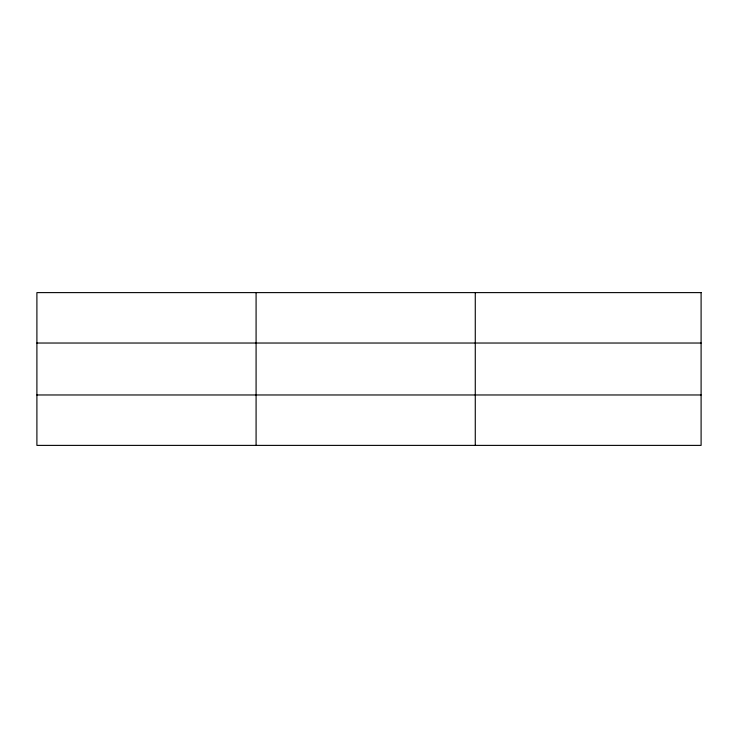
<?xml version="1.0" encoding="UTF-8"?>
<svg xmlns="http://www.w3.org/2000/svg" width="738" height="738" viewBox="0 0 738 738"><rect width="100%" height="100%" fill="white"/><g stroke="black" fill="none" stroke-linecap="round" stroke-linejoin="round"><path stroke-width="1.11" d="M256.086 445.392L256.086 292.608M475.272 445.392L475.272 292.608M36.9 343.032L701.1 343.032M36.9 394.968L701.1 394.968M701.1 292.608L701.1 445.392L36.9 445.392L36.9 292.608L701.1 292.608"/></g></svg>
